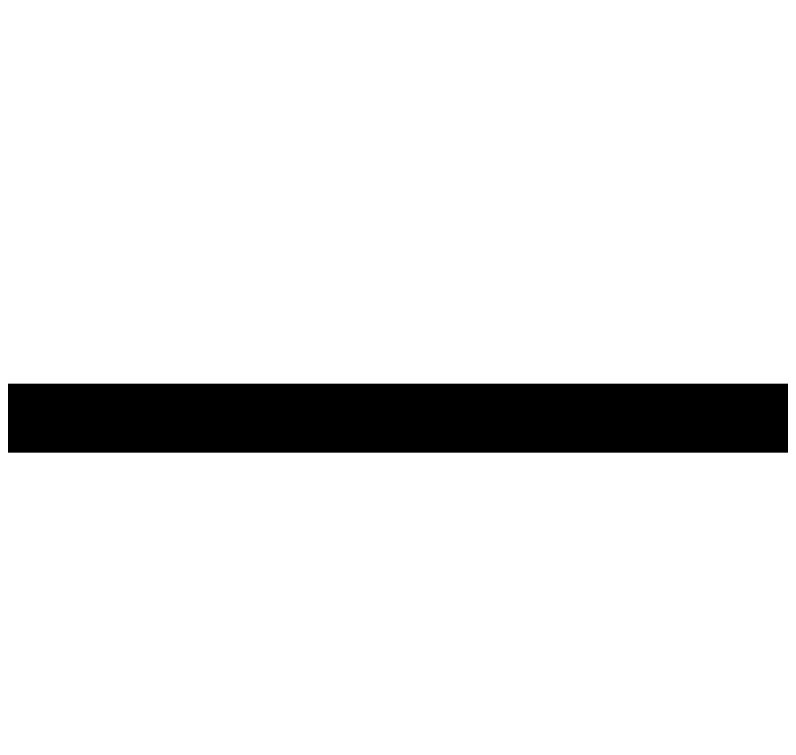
# Model space of a CAD drawing. Header units: millimetres. Extents: x -8913 to 62688, y -13000 to 43000.
# Drawn here: x 12732.9 to 13009.4, y 16143 to 16404.7 of the extents above; entities that cross this region are included whole.
import ezdxf
from ezdxf.enums import TextEntityAlignment as Align

# ---------------------------------------------------------------- set-up
doc = ezdxf.new("R2010")
doc.units = ezdxf.units.MM
doc.header["$MEASUREMENT"] = 0
doc.header["$PDMODE"] = 1
doc.linetypes.add('HIDDEN2', pattern=[4.7625, 3.175, -1.5875])
for name, color, linetype, lineweight in [('07--DIM-2', 2, 'Continuous', 25), ('08--DETREF', 7, 'Continuous', 25), ('08--SECTREF-1', 2, 'Continuous', 25), ('08--SECTREF-2', 4, 'Continuous', 35), ('1735 X DT-5BR-GFP-Ext$0$A-HATCH ID PAVING', 251, 'Continuous', 0), ('Z--X-REF', 7, 'Continuous', 0)]:
    doc.layers.add(name, color=color, linetype=linetype, lineweight=lineweight)
doc.styles.add('ISO', font='isocp2.shx', dxfattribs={"width": 0.8})
doc.dimstyles.new('1-100_AR', dxfattribs={"dimtxt": 225, "dimasz": 100, "dimexe": 100, "dimexo": 100, "dimgap": 0, "dimtad": 0, "dimdec": 0, "dimzin": 12, "dimdsep": 46, "dimtxsty": 'ISO', "dimblk": 'ARCHTICK', "dimcen": 100, "dimdle": 100, "dimclrd": 8, "dimclre": 9, "dimclrt": 2, "dimadec": 0, "dimazin": 0, "dimtfac": 1, "dimtdec": 0, "dimtmove": 0, "dimatfit": 2, "dimldrblk": 'ARCHTICK', "dimfxl": 1, "dimtvp": 0.75, "dimtolj": 1, "dimtzin": 12, "dimlwd": 9, "dimlwe": 9, "dimarcsym": 0})

# ---------------------------------------------------------------- blocks, each defined once
blk = doc.blocks.new('_ArchTick')
at = {"color": 0, "const_width": 0.15}
blk.add_lwpolyline([(-0.5, -0.5), (0.5, 0.5)], dxfattribs=at)
blk = doc.blocks.new('*D167')
at = {"layer": '07--DIM-2', "color": 8, "lineweight": 9, "transparency": 16777216}
blk.add_line((12679.04, 15900), (12679.04, 17950), dxfattribs=at)
at = {"layer": '07--DIM-2', "color": 9, "lineweight": 9, "transparency": 16777216}
for p, q in [((12273.21, 17850), (12779.04, 17850)), ((12273.21, 16000), (12779.04, 16000))]:
    blk.add_line(p, q, dxfattribs=at)
at = {"layer": 'Defpoints', "color": 0, "transparency": 16777216}
for p in [(12173.21, 17850), (12679.04, 17850), (12173.21, 16000)]:
    blk.add_point(p, dxfattribs=at)
at = {"layer": '07--DIM-2', "color": 8, "lineweight": 9, "transparency": 16777216, "xscale": 100, "yscale": 100, "zscale": 100}
for p, rotation in [((12679.04, 17850), 90), ((12679.04, 16000), 270)]:
    blk.add_blockref('_ArchTick', p, dxfattribs=dict(at, rotation=rotation))
at = {"layer": '07--DIM-2', "color": 2, "transparency": 16777216, "insert": (12510.29, 16925), "char_height": 225, "attachment_point": 5, "rotation": 90, "style": 'ISO'}
blk.add_mtext('\\A1;1850', dxfattribs=at)
blk = doc.blocks.new('*U209')
at = {"layer": '08--DETREF', "color": 251, "linetype": 'HIDDEN2', "ltscale": 100, "const_width": 35}
blk.add_lwpolyline([(-191058.94, 56743.75, 0.414214), (-190638.94, 56323.75), (-186281.11, 56323.75, 0.414214), (-185861.11, 56743.75), (-185861.11, 59302.94, 0.414214), (-186281.11, 59722.94), (-190638.94, 59722.94, 0.414214), (-191058.94, 59302.94)], format="xyb", close=True, dxfattribs=at)
at = {"layer": '08--SECTREF-1', "style": 'ISO', "width": 0.8, "flags": 4}
blk.add_attdef('DRG-NO', text='', height=250, dxfattribs=at).set_placement((-184474.3, 59953.74), align=Align.MIDDLE_CENTER)
at = {"layer": '08--SECTREF-2', "style": 'ISO', "width": 0.8, "flags": 4}
blk.add_attdef('SECTION', text='', height=350, dxfattribs=at).set_placement((-184474.3, 60374.37), align=Align.MIDDLE_CENTER)
blk = doc.blocks.new('1735 X DT-5BR-GFP-Ext')
at = {"layer": '1735 X DT-5BR-GFP-Ext$0$A-HATCH ID PAVING'}
h = blk.add_hatch(dxfattribs=at)
h.set_pattern_fill('AR-HBONE', color=253, scale=25)
h.paths.add_polyline_path([(2100, 19999.58), (3000, 19999.58), (3000, 24500), (7500, 24500), (7500.02, 22800), (10400.01, 22800), (15000, 22800), (15000.01, 6450), (10000, 6450), (10000, 5850), (7500, 5850), (7500, 8000), (3000, 7999.96), (2999.93, 15300.01), (2450.04, 15299.99), (2450, 16500), (3000, 16500), (3000, 18600), (2100, 18600)], flags=16)
h.paths.add_polyline_path([(1799.76, 23300.04), (200, 23300.04), (200, 14350), (1950, 14350), (1949.98, 6399.65), (6400, 6400), (6400, 200), (7350, 200), (9650, 200.01), (10000, 200.01), (10000, 4650), (15000, 4650), (15000.02, 299.76), (15500.02, 299.84), (15875.02, 299.9), (17450, 299.76), (17450, 1606.82), (16050, 1606.82), (16050, 23850), (8550, 23850), (8550, 25550), (2950, 25550), (2950, 26700), (2900, 26700), (2900, 26800), (2000, 26800), (2000, 26700), (2000, 26700), (1950, 26700), (1950, 23300.13)])

msp = doc.modelspace()

# ---------------------------------------------------------------- block references
at = {"layer": 'Z--X-REF'}
msp.add_blockref('1735 X DT-5BR-GFP-Ext', (0, 0), dxfattribs=at)

# ---------------------------------------------------------------- next in the draw order: block references
at = {"layer": '08--DETREF', "xscale": 0.7142857142857143, "yscale": 0.7142857142857143, "zscale": 0.7142857142857143}
msp.add_blockref('*U209', (147776.82, -26400.1), dxfattribs=at)

# ---------------------------------------------------------------- next in the draw order: dimensions: what is measured, and where the dimension line sits
at = {"layer": '07--DIM-2'}
dim = msp.add_linear_dim(base=(12679.04, 17850), p1=(12173.21, 16000), p2=(12173.21, 17850), angle=90, dimstyle='1-100_AR', dxfattribs=at)
dim.commit()
dim.dimension.update_dxf_attribs({"geometry": '*D167', "text_midpoint": (12510.29, 16925)})

doc.saveas('drawing.dxf')
